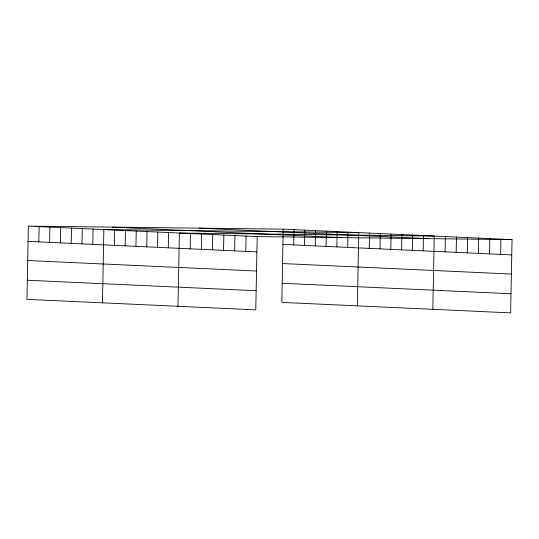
<?xml version="1.0" encoding="UTF-8"?>
<svg xmlns="http://www.w3.org/2000/svg" width="539" height="539" viewBox="0 0 539 539"><rect width="100%" height="100%" fill="white"/><g stroke="black" fill="none" stroke-linecap="round" stroke-linejoin="round"><path stroke-width="0.81" d="M28.358 226.117L26.95 299.374L255.776 309.858L257.177 236.601L28.358 226.117L283.224 229.142L512.05 239.626L510.642 312.883L281.823 302.399L283.224 229.142M38.848 241.89L39.145 226.609M49.635 242.382L49.932 227.101M60.429 242.88L60.718 227.599M71.215 243.372L71.505 228.091M82.002 243.864L82.292 228.59M92.789 244.362L93.079 229.082M102.464 302.837L103.865 229.574L358.738 232.599L357.33 305.862M114.362 245.346L114.659 230.072M125.149 245.845L125.446 230.564M135.936 246.336L136.232 231.056M146.723 246.835L147.019 231.554M157.509 247.327L157.806 232.046M168.296 247.819L168.592 232.538M177.971 306.293L179.379 233.037L434.252 236.062L432.844 309.319M190.2 248.823L190.496 233.542M201.316 249.335L201.606 234.054M212.427 249.84L212.723 234.566M223.544 250.352L223.84 235.071M234.66 250.864L234.95 235.583M245.771 251.369L246.067 236.089M293.721 244.915L294.011 229.634M304.508 245.407L304.804 230.126M315.295 245.905L315.591 230.625M326.082 246.397L326.378 231.116M336.868 246.889L337.165 231.615M347.655 247.388L347.951 232.107M369.235 248.371L369.525 233.097M380.022 248.87L380.312 233.589M390.809 249.362L391.098 234.081M401.595 249.86L401.885 234.58M412.382 250.352L412.679 235.071M423.169 250.844L423.465 235.563M445.073 251.848L445.362 236.567M456.183 252.36L456.479 237.079M467.3 252.865L467.596 237.591M478.416 253.377L478.706 238.097M489.527 253.889L489.823 238.609M500.643 254.395L500.933 239.114M257.177 236.601L512.05 239.626M199.12 228.145L427.946 238.629M112.462 227.114L341.288 237.598M282.935 244.423L511.754 254.907M28.062 241.398L256.887 251.881M282.564 263.551L511.39 274.041M27.698 260.526L256.517 271.016M282.187 283.265L511.012 293.748M27.321 280.24L256.14 290.723"/></g></svg>
